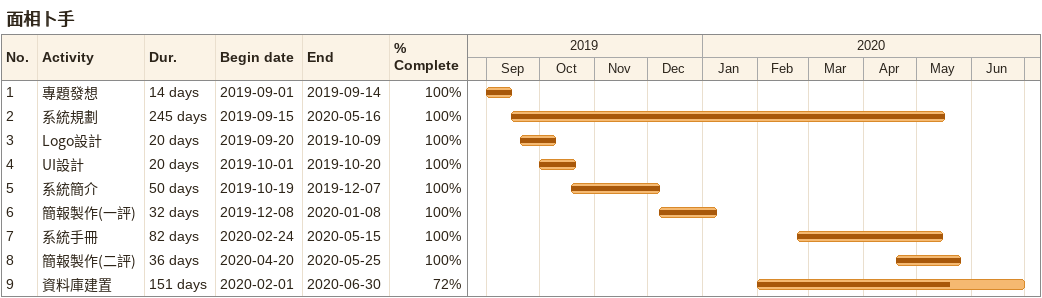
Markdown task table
面相卜手

| ID | Task | Duration | Start | Finish | % complete |
|---|---|---|---|---|---|
| 1 | 專題發想 | 14d | 2019-09-01 | 2019-09-14 | 100 |
| 2 | 系統規劃 | 245d | 2019-09-15 | 2020-05-16 | 100 |
| 3 | Logo設計 | 20d | 2019-09-20 | 2019-10-09 | 100 |
| 4 | UI設計 | 20d | 2019-10-01 | 2019-10-20 | 100 |
| 5 | 系統簡介 | 50d | 2019-10-19 | 2019-12-07 | 100 |
| 6 | 簡報製作(一評) | 32d | 2019-12-08 | 2020-01-08 | 100 |
| 7 | 系統手冊 | 82d | 2020-02-24 | 2020-05-15 | 100 |
| 8 | 簡報製作(二評) | 36d | 2020-04-20 | 2020-05-25 | 100 |
| 9 | 資料庫建置 | 151d | 2020-02-01 | 2020-06-30 | 72 |
